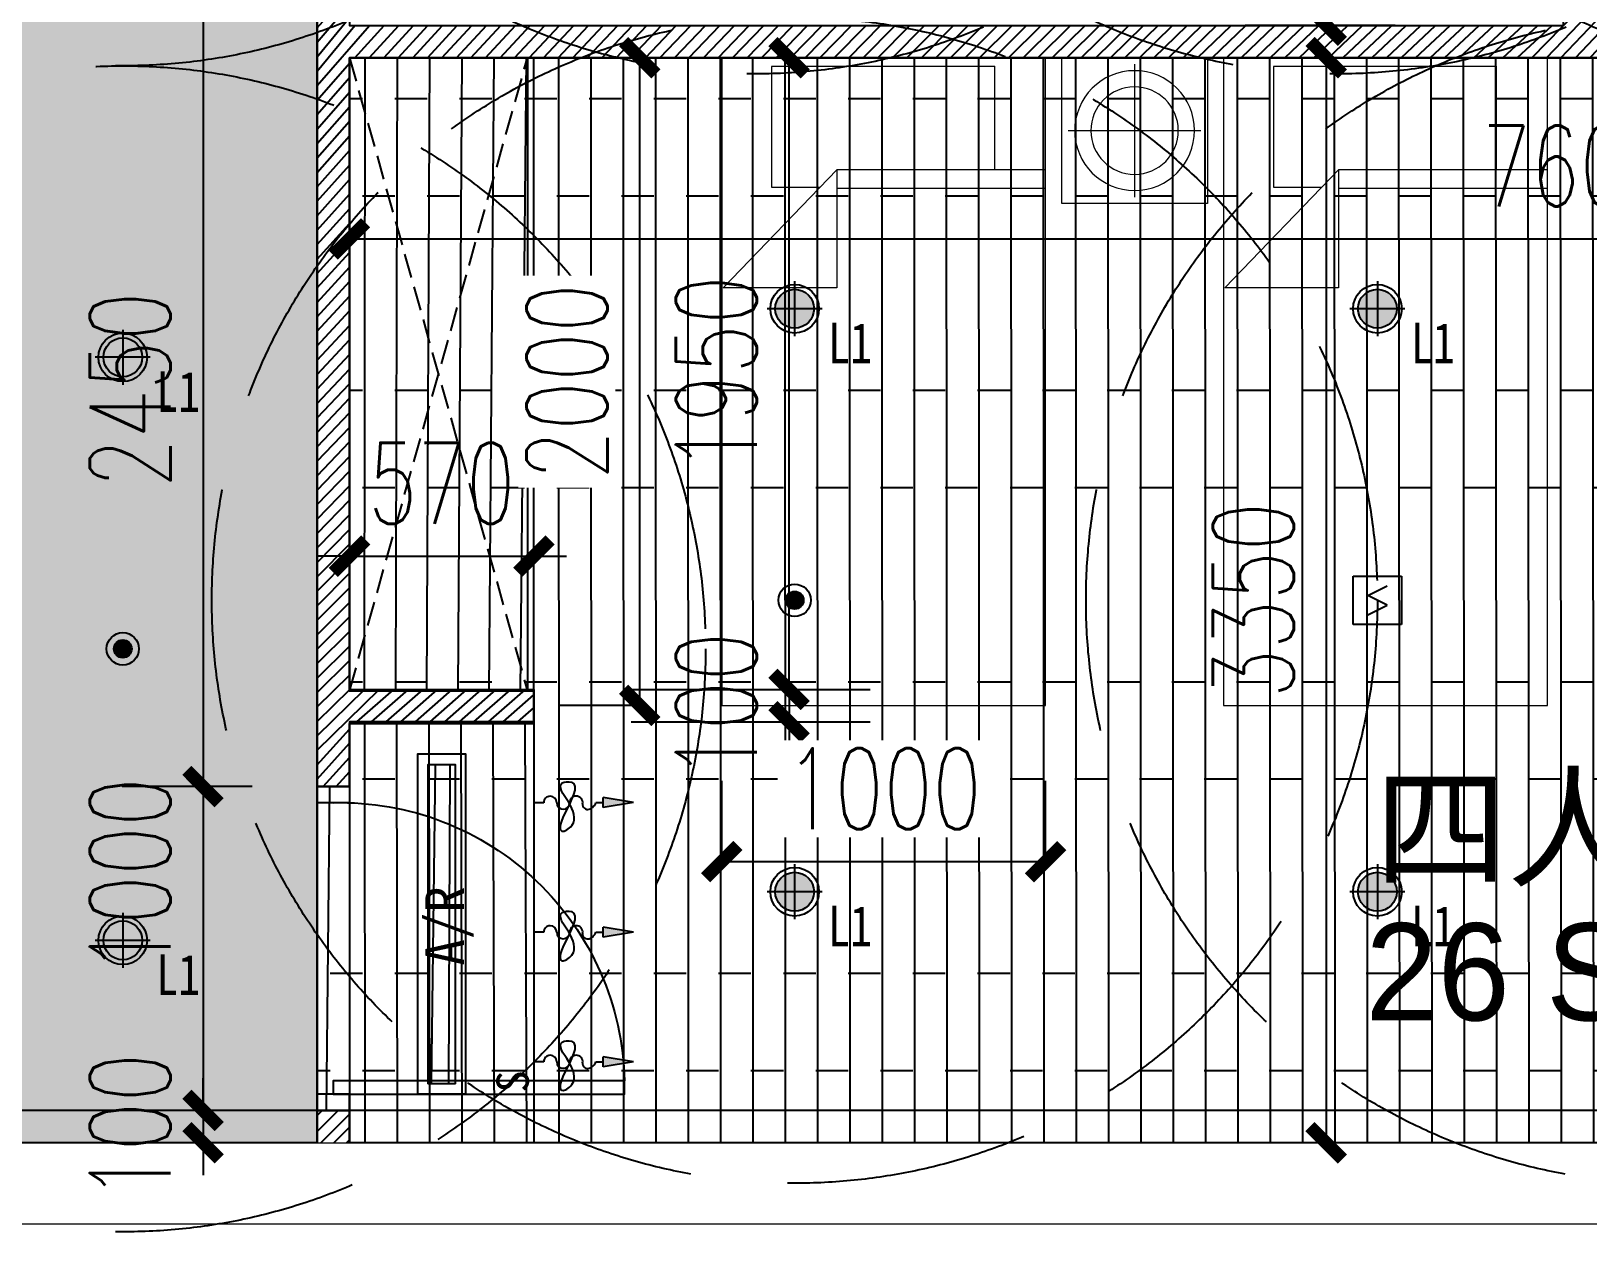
# Model space of a CAD drawing. Header units: millimetres. Extents: x -86392818 to -86307589, y 1129347621 to 1129375919.
# Drawn here: x -86334622 to -86329814, y 1129350096 to 1129353803 of the extents above; entities that cross this region are included whole.
import ezdxf
from ezdxf.enums import TextEntityAlignment as Align

# ---------------------------------------------------------------- set-up
doc = ezdxf.new("R2010")
doc.units = ezdxf.units.MM
doc.header["$LTSCALE"] = 1000
for name, pattern in [('__DASH', [0.35, 0.25, -0.1]), ('CENTER', [2, 1.25, -0.25, 0.25, -0.25]), ('DASH', [0.35, 0.25, -0.1]), ('DASHED', [19.049999999999997, 12.7, -6.35])]:
    doc.linetypes.add(name, pattern=pattern)
doc.layers.get('Defpoints').update_dxf_attribs({"color": 250})
for name, color, linetype in [('AD-DOOR', 4, 'Continuous'), ('A—墙体-填充', 8, 'Continuous'), ('A—轴线', 1, 'CENTER'), ('C—平顶—喷淋', 5, 'Continuous'), ('C—平顶—暖通', 47, 'Continuous'), ('C—平顶—灯具', 1, 'Continuous'), ('C—平顶—烟感 温感', 3, 'Continuous'), ('C—平顶—轮廓线', 4, 'Continuous'), ('F—地坪—hatch', 8, 'Continuous'), ('F—地坪—分格', 5, 'Continuous'), ('p—平面—文字', 40, 'Continuous'), ('P—平面—移动家具', 165, 'Continuous'), ('P—隔墙—石膏板墙（到顶）', 2, 'Continuous'), ('TEXT\u3000文字', 4, 'Continuous'), ('WALL-DIM', 3, 'Continuous'), ('家具尺寸', 165, 'Continuous')]:
    doc.layers.add(name, color=color, linetype=linetype)
doc.layers.add('Q-01 原始墙柱', color=7, linetype='Continuous', lineweight=0)
doc.layers.add('家具', color=45, linetype='Continuous', lineweight=9)
doc.styles.add('_TCH_DIM_T3', font='SIMPLEX', dxfattribs={"width": 0.7058823529411765, "bigfont": 'GBCBIG'})
doc.styles.add('HZTXT', font='t.shx', dxfattribs={"bigfont": 'hztxt.shx'})
doc.styles.add('MtXpl_', font='simhei.ttf')
doc.styles.add('STO', font='')
doc.styles.add('WORD-2', font='simhei.ttf', dxfattribs={"height": 2.5})
doc.styles.add('黑体', font='simhei.ttf')
doc.styles.get('STO').set_extended_font_data('SimSun')
doc.dimstyles.new('WALL-DIM', dxfattribs={"dimtxt": 250, "dimasz": 100, "dimexe": 250, "dimexo": 300, "dimgap": 100, "dimtad": 1, "dimdec": 0, "dimzin": 0, "dimdsep": 46, "dimtxsty": '_TCH_DIM_T3', "dimblk": 'ARCHTICK', "dimcen": 0.09, "dimclrd": 1, "dimclre": 1, "dimclrt": 7, "dimazin": 2, "dimtfac": 1, "dimtdec": 0, "dimtix": 1, "dimtmove": 2, "dimatfit": 3, "dimfxl": 500, "dimfxlon": 1, "dimtolj": 1, "dimtzin": 0, "dimarcsym": 0})
pattern_1 = [(45, (0, 0), (-22.45064030267288, 22.45064030267288), [])]

# ---------------------------------------------------------------- blocks, each defined once
blk = doc.blocks.new('SDSZDFSFDHFJGK')
at = {"color": 8}
blk.add_line((859, -49.99999999998545), (-41, -49.99999999998545), dxfattribs=at)
for points in [[(-41, 0), (-41, 900), (0, 900), (0, 0)], [(-41, 50.00000000001455), (-41, -49.99999999998545), (-91, -49.99999999998545), (-91, 50.00000000001455)], [(859, 50.00000000001455), (859, -49.99999999998545), (909, -49.99999999998545), (909, 50.00000000001455)]]:
    blk.add_lwpolyline(points, close=True)
blk.add_arc((-17.25437660326861, 22.72038917466125), 876.5488854589667, 358.5147112231557, 88.87209163520977, dxfattribs=at)
blk = doc.blocks.new('SYL11215022')
at = {"layer": '家具'}
for p, q in [((1050.459868043661, 2000), (50.45986804366112, 2000)), ((50.45986804366112, 2000), (50.45986804366112, 0)), ((204.3058246523142, 1973.333333969116), (204.3058246523142, 1600.000010728836)), ((893.448530882597, 1973.333333969116), (204.3058246523142, 1973.333333969116)), ((893.535710260272, 1654.400009155273), (893.535710260272, 1973.54080080986)), ((1050.459868043661, 0), (1050.459868043661, 2000)), ((1325.459868043661, 1980.047607183456), (1325.459868043661, 1569.952392816544)), ((2600.459868043661, 2000), (1600.459868043661, 2000)), ((1600.459868043661, 2000), (1600.459868043661, 0)), ((1754.305824652314, 1973.333333969116), (1754.305824652314, 1600.000010728836)), ((2443.448530882597, 1973.333333969116), (1754.305824652314, 1973.333333969116)), ((2443.535710260272, 1654.400009155273), (2443.535710260272, 1973.54080080986)), ((2600.459868043661, 0), (2600.459868043661, 2000)), ((1120.412260755897, 1775), (1530.507475331426, 1775)), ((54.56242688000202, 1289.600018978119), (405.3337720483541, 1654.400009155273)), ((1050.459868043661, 1654.400009155273), (405.3337720483541, 1654.400009155273)), ((405.3337720483541, 1654.400009155273), (405.3337720483541, 1289.600018978119)), ((1604.562426880002, 1289.600018978119), (1955.333772048354, 1654.400009155273)), ((2600.459868043661, 1654.400009155273), (1955.333772048354, 1654.400009155273)), ((1955.333772048354, 1654.400009155273), (1955.333772048354, 1289.600018978119)), ((204.3058246523142, 1600.000010728836), (353.0257644355297, 1600.000010728836)), ((405.3337720483541, 1596.800010681152), (1050.459868043661, 1596.800010681152)), ((1754.305824652314, 1600.000010728836), (1903.02576443553, 1600.000010728836)), ((1955.333772048354, 1596.800010681152), (2600.459868043661, 1596.800010681152)), ((405.3337720483541, 1289.600018978119), (54.56242688000202, 1289.600018978119)), ((1955.333772048354, 1289.600018978119), (1604.562426880002, 1289.600018978119)), ((50.45986804366112, 0), (1050.459868043661, 0)), ((1600.459868043661, 0), (2600.459868043661, 0))]:
    blk.add_line(p, q, dxfattribs=at)
blk.add_lwpolyline([(1550.459868043661, 1550), (1100.459868043661, 1550), (1100.459868043661, 2000), (1550.459868043661, 2000)], close=True, dxfattribs=at)
for radius, start in [(185.0476072919593, 270.2522354533353), (135.0476072919592, 270.3469040224289)]:
    blk.add_arc((1325.459868043661, 1775), radius, start, 270, dxfattribs=at)
blk = doc.blocks.new('A$C5AE9663F')
at = {"layer": 'A—轴线', "color": 24, "linetype": 'CENTER', "ltscale": 10}
blk.add_line((29900, 0), (-4400, 0), dxfattribs=at)
blk = doc.blocks.new('dffsdsardegew')
at = {"layer": 'C—平顶—灯具'}
h = blk.add_hatch(color=7, dxfattribs=at)
h.set_gradient(color1=(255, 255, 255), color2=(128, 128, 128), name='SPHERICAL')
edge = h.paths.add_edge_path()
edge.add_arc((0, 0), 59.99999982783518, 0, 360)
for p, q in [((0, 84.94745397567749), (0, -84.94745397567749)), ((84.94745390117168, 0), (-84.94745390117168, 0))]:
    blk.add_line(p, q, dxfattribs=at)
for radius in [74.99999978479399, 59.99999982783518]:
    blk.add_circle((0, 0), radius, dxfattribs=at)
at = {"layer": 'C—平顶—灯具', "style": '黑体', "width": 0.8}
blk.add_text('L1', height=124.9999996419401, dxfattribs=at).set_placement((171.2003185302019, -105.796276807785, 94.12059754060085), align=Align.MIDDLE_CENTER)
blk = doc.blocks.new('pen lin')
at = {"layer": 'C—平顶—喷淋'}
blk.add_hatch(color=8, dxfattribs=at).paths.add_polyline_path([(-27.5, 0, 1), (27.5, 0, 1)])
for radius in [49.99999999999999, 27.49999999999999]:
    blk.add_circle((0, 0), radius, dxfattribs=at)
at = {"layer": 'Defpoints', "color": 251, "linetype": 'DASH', "ltscale": 3}
blk.add_circle((0, 0), 1800, dxfattribs=at)
blk = doc.blocks.new('_ArchTick')
at = {"color": 44, "const_width": 0.4}
blk.add_lwpolyline([(-0.5, -0.5), (0.5, 0.5)], dxfattribs=at)
blk = doc.blocks.new('*D171')
at = {"layer": 'Defpoints', "color": 0, "transparency": 16777216}
for p in [(-86333639.30134541, 1129353920.965556), (-86334091.45726824, 1129351470.815869), (-86333639.30134538, 1129351470.815869)]:
    blk.add_point(p, dxfattribs=at)
at = {"layer": 'WALL-DIM', "color": 1, "lineweight": -2, "transparency": 16777216}
for p, q in [((-86333939.30134541, 1129353920.965556), (-86334341.45726824, 1129353920.965556)), ((-86334091.45726824, 1129353920.965556), (-86334091.45726824, 1129351470.815869)), ((-86333939.30134538, 1129351470.815869), (-86334341.45726824, 1129351470.815869))]:
    blk.add_line(p, q, dxfattribs=at)
at = {"layer": 'WALL-DIM', "color": 1, "lineweight": -2, "transparency": 16777216, "xscale": 100, "yscale": 100, "zscale": 100}
for p, rotation in [((-86334091.45726824, 1129353920.965556), 90), ((-86334091.45726824, 1129351470.815869), 270)]:
    blk.add_blockref('_ArchTick', p, dxfattribs=dict(at, rotation=rotation))
at = {"layer": 'WALL-DIM', "color": 7, "transparency": 16777216, "insert": (-86334316.4572679, 1129352695.890712), "char_height": 250, "attachment_point": 5, "rotation": 90, "style": '_TCH_DIM_T3'}
blk.add_mtext('\\A1;2450', dxfattribs=at)
blk = doc.blocks.new('*D172')
at = {"layer": 'Defpoints', "color": 0, "transparency": 16777216}
for p in [(-86333639.30134538, 1129351470.815869), (-86334091.4572683, 1129350470.834794), (-86333639.30134538, 1129350470.834794)]:
    blk.add_point(p, dxfattribs=at)
at = {"layer": 'WALL-DIM', "color": 1, "lineweight": -2, "transparency": 16777216}
for p, q in [((-86333939.30134538, 1129351470.815869), (-86334341.4572683, 1129351470.815869)), ((-86334091.4572683, 1129351470.815869), (-86334091.4572683, 1129350470.834794)), ((-86333939.30134538, 1129350470.834794), (-86334341.4572683, 1129350470.834794))]:
    blk.add_line(p, q, dxfattribs=at)
at = {"layer": 'WALL-DIM', "color": 1, "lineweight": -2, "transparency": 16777216, "xscale": 100, "yscale": 100, "zscale": 100}
for p, rotation in [((-86334091.4572683, 1129351470.815869), 90), ((-86334091.4572683, 1129350470.834794), 270)]:
    blk.add_blockref('_ArchTick', p, dxfattribs=dict(at, rotation=rotation))
at = {"layer": 'WALL-DIM', "color": 7, "transparency": 16777216, "insert": (-86334316.4572679, 1129351196.064592), "char_height": 250, "attachment_point": 5, "rotation": 90, "style": '_TCH_DIM_T3'}
blk.add_mtext('\\A1;1000', dxfattribs=at)
blk = doc.blocks.new('*D173')
at = {"layer": 'Defpoints', "color": 0, "transparency": 16777216}
for p in [(-86333639.30134538, 1129350470.834794), (-86334091.4572683, 1129350370.965557), (-86333639.30134538, 1129350370.965557)]:
    blk.add_point(p, dxfattribs=at)
at = {"layer": 'WALL-DIM', "color": 1, "lineweight": -2, "transparency": 16777216}
for p, q in [((-86334091.4572683, 1129350470.834794), (-86334091.4572683, 1129350570.834794)), ((-86333939.30134538, 1129350470.834794), (-86334341.4572683, 1129350470.834794)), ((-86334091.4572683, 1129350470.834794), (-86334091.4572683, 1129350370.965557)), ((-86333939.30134538, 1129350370.965557), (-86334341.4572683, 1129350370.965557)), ((-86334091.4572683, 1129350370.965557), (-86334091.4572683, 1129350270.965557))]:
    blk.add_line(p, q, dxfattribs=at)
at = {"layer": 'WALL-DIM', "color": 1, "lineweight": -2, "transparency": 16777216, "xscale": 100, "yscale": 100, "zscale": 100}
for p, rotation in [((-86334091.4572683, 1129350470.834794), 270), ((-86334091.4572683, 1129350370.965557), 90)]:
    blk.add_blockref('_ArchTick', p, dxfattribs=dict(at, rotation=rotation))
at = {"layer": 'WALL-DIM', "color": 7, "transparency": 16777216, "insert": (-86334316.45726795, 1129350420.900175), "char_height": 250, "attachment_point": 5, "rotation": 90, "style": '_TCH_DIM_T3'}
blk.add_mtext('\\A1;100', dxfattribs=at)
blk = doc.blocks.new('*D174')
at = {"layer": 'Defpoints', "color": 0, "transparency": 16777216}
for p in [(-86333069.30134532, 1129352182.289776), (-86333639.30134532, 1129351770.563719), (-86333069.30134532, 1129351770.563719)]:
    blk.add_point(p, dxfattribs=at)
at = {"layer": 'WALL-DIM', "color": 1, "lineweight": -2, "transparency": 16777216}
for p, q in [((-86333639.30134532, 1129352070.563719), (-86333639.30134532, 1129352432.289776)), ((-86333069.30134532, 1129352070.563719), (-86333069.30134532, 1129352432.289776)), ((-86333639.30134532, 1129352182.289776), (-86333739.30134532, 1129352182.289776)), ((-86333639.30134532, 1129352182.289776), (-86333069.30134532, 1129352182.289776)), ((-86333069.30134532, 1129352182.289776), (-86332969.30134532, 1129352182.289776))]:
    blk.add_line(p, q, dxfattribs=at)
at = {"layer": 'WALL-DIM', "color": 1, "lineweight": -2, "transparency": 16777216, "xscale": 100, "yscale": 100, "zscale": 100}
blk.add_blockref('_ArchTick', (-86333639.30134532, 1129352182.289776), dxfattribs=at)
at = {"layer": 'WALL-DIM', "color": 1, "lineweight": -2, "transparency": 16777216, "xscale": 100, "yscale": 100, "zscale": 100, "rotation": 180}
blk.add_blockref('_ArchTick', (-86333069.30134532, 1129352182.289776), dxfattribs=at)
at = {"layer": 'WALL-DIM', "color": 7, "transparency": 16777216, "insert": (-86333354.30134532, 1129352407.289776), "char_height": 250, "attachment_point": 5, "style": '_TCH_DIM_T3'}
blk.add_mtext('\\A1;570', dxfattribs=at)
blk = doc.blocks.new('*D175')
at = {"layer": 'Defpoints', "color": 0, "transparency": 16777216}
for p in [(-86333069.30134535, 1129351770.563719), (-86333069.30134535, 1129351670.563719), (-86332281.3739486, 1129351670.563719)]:
    blk.add_point(p, dxfattribs=at)
at = {"layer": 'WALL-DIM', "color": 1, "lineweight": -2, "transparency": 16777216}
for p, q in [((-86332281.3739486, 1129351770.563719), (-86332281.3739486, 1129351870.563719)), ((-86332769.30134535, 1129351770.563719), (-86332031.3739486, 1129351770.563719)), ((-86332281.3739486, 1129351770.563719), (-86332281.3739486, 1129351670.563719)), ((-86332769.30134535, 1129351670.563719), (-86332031.3739486, 1129351670.563719)), ((-86332281.3739486, 1129351670.563719), (-86332281.3739486, 1129351570.563719))]:
    blk.add_line(p, q, dxfattribs=at)
at = {"layer": 'WALL-DIM', "color": 1, "lineweight": -2, "transparency": 16777216, "xscale": 100, "yscale": 100, "zscale": 100}
for p, rotation in [((-86332281.3739486, 1129351770.563719), 270), ((-86332281.3739486, 1129351670.563719), 90)]:
    blk.add_blockref('_ArchTick', p, dxfattribs=dict(at, rotation=rotation))
at = {"layer": 'WALL-DIM', "color": 7, "transparency": 16777216, "insert": (-86332506.37394826, 1129351720.563719), "char_height": 250, "attachment_point": 5, "rotation": 90, "style": '_TCH_DIM_T3'}
blk.add_mtext('\\A1;100', dxfattribs=at)
blk = doc.blocks.new('*D176')
at = {"layer": 'Defpoints', "color": 0, "transparency": 16777216}
for p in [(-86333069.30134535, 1129353720.965556), (-86332281.37394866, 1129353720.965556), (-86333069.30134535, 1129351770.563719)]:
    blk.add_point(p, dxfattribs=at)
at = {"layer": 'WALL-DIM', "color": 1, "lineweight": -2, "transparency": 16777216}
for p, q in [((-86332769.30134535, 1129353720.965556), (-86332031.37394866, 1129353720.965556)), ((-86332281.37394866, 1129351770.563719), (-86332281.37394866, 1129353720.965556)), ((-86332769.30134535, 1129351770.563719), (-86332031.37394866, 1129351770.563719))]:
    blk.add_line(p, q, dxfattribs=at)
at = {"layer": 'WALL-DIM', "color": 1, "lineweight": -2, "transparency": 16777216, "xscale": 100, "yscale": 100, "zscale": 100}
for p, rotation in [((-86332281.37394866, 1129353720.965556), 90), ((-86332281.37394866, 1129351770.563719), 270)]:
    blk.add_blockref('_ArchTick', p, dxfattribs=dict(at, rotation=rotation))
at = {"layer": 'WALL-DIM', "color": 7, "transparency": 16777216, "insert": (-86332506.37394832, 1129352745.764637), "char_height": 250, "attachment_point": 5, "rotation": 90, "style": '_TCH_DIM_T3'}
blk.add_mtext('\\A1;1950', dxfattribs=at)
blk = doc.blocks.new('*D198')
at = {"layer": 'Defpoints', "color": 0, "transparency": 16777216}
for p in [(-86330109.51909529, 1129357120.965557), (-86330622.3227058, 1129353820.965556), (-86330109.51909529, 1129353820.965556)]:
    blk.add_point(p, dxfattribs=at)
at = {"layer": 'WALL-DIM', "color": 1, "lineweight": -2, "transparency": 16777216}
for p, q in [((-86330409.51909529, 1129357120.965557), (-86330872.3227058, 1129357120.965557)), ((-86330622.3227058, 1129357120.965557), (-86330622.3227058, 1129353820.965556)), ((-86330409.51909529, 1129353820.965556), (-86330872.3227058, 1129353820.965556))]:
    blk.add_line(p, q, dxfattribs=at)
at = {"layer": 'WALL-DIM', "color": 1, "lineweight": -2, "transparency": 16777216, "xscale": 100, "yscale": 100, "zscale": 100}
for p, rotation in [((-86330622.3227058, 1129357120.965557), 90), ((-86330622.3227058, 1129353820.965556), 270)]:
    blk.add_blockref('_ArchTick', p, dxfattribs=dict(at, rotation=rotation))
at = {"layer": 'WALL-DIM', "color": 7, "transparency": 16777216, "insert": (-86330847.32270546, 1129355470.965556), "char_height": 250, "attachment_point": 5, "rotation": 90, "style": '_TCH_DIM_T3'}
blk.add_mtext('\\A1;3300', dxfattribs=at)
blk = doc.blocks.new('*D199')
at = {"layer": 'Defpoints', "color": 0, "transparency": 16777216}
for p in [(-86330109.51909529, 1129353720.965556), (-86330622.32270586, 1129350370.965557), (-86330109.51909529, 1129350370.965557)]:
    blk.add_point(p, dxfattribs=at)
at = {"layer": 'WALL-DIM', "color": 1, "lineweight": -2, "transparency": 16777216}
for p, q in [((-86330409.51909529, 1129353720.965556), (-86330872.32270586, 1129353720.965556)), ((-86330622.32270586, 1129353720.965556), (-86330622.32270586, 1129350370.965557)), ((-86330409.51909529, 1129350370.965557), (-86330872.32270586, 1129350370.965557))]:
    blk.add_line(p, q, dxfattribs=at)
at = {"layer": 'WALL-DIM', "color": 1, "lineweight": -2, "transparency": 16777216, "xscale": 100, "yscale": 100, "zscale": 100}
for p, rotation in [((-86330622.32270586, 1129353720.965556), 90), ((-86330622.32270586, 1129350370.965557), 270)]:
    blk.add_blockref('_ArchTick', p, dxfattribs=dict(at, rotation=rotation))
at = {"layer": 'WALL-DIM', "color": 7, "transparency": 16777216, "insert": (-86330847.32270552, 1129352045.965556), "char_height": 250, "attachment_point": 5, "rotation": 90, "style": '_TCH_DIM_T3'}
blk.add_mtext('\\A1;3350', dxfattribs=at)
blk = doc.blocks.new('*D201')
at = {"layer": 'Defpoints', "color": 0, "transparency": 16777216}
for p in [(-86333639.30134529, 1129353695.441485), (-86326039.20660238, 1129353695.441485), (-86326039.20660238, 1129353161.662208)]:
    blk.add_point(p, dxfattribs=at)
at = {"layer": 'WALL-DIM', "color": 1, "lineweight": -2, "transparency": 16777216}
for p, q in [((-86333639.30134529, 1129353395.441485), (-86333639.30134529, 1129352911.662208)), ((-86326039.20660238, 1129353395.441485), (-86326039.20660238, 1129352911.662208)), ((-86333639.30134529, 1129353161.662208), (-86326039.20660238, 1129353161.662208))]:
    blk.add_line(p, q, dxfattribs=at)
at = {"layer": 'WALL-DIM', "color": 1, "lineweight": -2, "transparency": 16777216, "xscale": 100, "yscale": 100, "zscale": 100, "rotation": 180}
blk.add_blockref('_ArchTick', (-86333639.30134529, 1129353161.662208), dxfattribs=at)
at = {"layer": 'WALL-DIM', "color": 1, "lineweight": -2, "transparency": 16777216, "xscale": 100, "yscale": 100, "zscale": 100}
blk.add_blockref('_ArchTick', (-86326039.20660238, 1129353161.662208), dxfattribs=at)
at = {"layer": 'WALL-DIM', "color": 7, "transparency": 16777216, "insert": (-86329839.25397384, 1129353386.662208), "char_height": 250, "attachment_point": 5, "style": '_TCH_DIM_T3'}
blk.add_mtext('\\A1;7600', dxfattribs=at)
blk = doc.blocks.new('smoker')
for p, q in [((-144.0000000984874, -144.0000000975269), (-144.0000000984874, 144.0000000975269)), ((-144.0000000984874, 144.0000000975269), (144.0000000981381, 144.0000000975269)), ((144.0000000981381, 144.0000000975269), (144.0000000981381, -144.0000000975269)), ((-57.60000004037283, 28.80000001835288), (57.60000004037283, 86.40000006099581)), ((57.60000004037283, -28.80000001835288), (-57.60000004037283, 28.80000001835288)), ((-57.60000004037283, -86.40000006099581), (57.60000004037283, -28.80000001835288)), ((144.0000000981381, -144.0000000975269), (-144.0000000984874, -144.0000000975269))]:
    blk.add_line(p, q)
blk = doc.blocks.new('A$C17F63F54')
at = {"layer": 'C—平顶—暖通'}
blk.add_hatch(color=256, dxfattribs=at).paths.add_polyline_path([(-0.2596390900653205, 128.0441900849401), (-6.633894742175471, 89.06014079574379), (6.278446664589865, 89.0518114004517)])
for p, q in [((-0.2596390900798724, 128.044190084911), (-6.633894742095436, 89.0601407958311, 304.2596566384486)), ((-0.2596390900798724, 128.0441900847945), (6.278446664575313, 89.0518114004517, 304.5291036382209)), ((6.278446664458897, 89.05181140033528, 304.5291036382191), (-6.633894742182747, 89.06014079574379, 304.2596566384432)), ((-0.1755918459457462, 86.5952645567013), (-0.1805815091574914, 89.0559779413743)), ((-0.1612779507486266, 79.53619223384885), (-0.1755918459457462, 86.5952645567013)), ((-0.02530511620716425, 12.47952726966469), (-7.275957614183426e-12, 0))]:
    blk.add_line(p, q, dxfattribs=at)
for centre, major_axis, ratio, start_param, end_param in [((-0.1936202255965327, 54.38977389701176), (5.856204199849822, 5.88000206145645), 0.9999999999967406, 0.6339838656442424, 2.35619449019425), ((-4.326824604977446, 66.95456925107283), (-9.390456606674936, 9.352451044021558), 0.9999999999928292, 4.712388980353386, 5.176036589349728), ((2.017945406601939, 69.08379723731196), (-4.648549790141436, 4.629735928611958), 0.9999999999997758, 2.20478019244536, 4.248741371395992), ((-4.326824604569993, 66.95456925098551), (-9.390456606399347, 9.352451043747072), 0.999999999999482, 4.248741371376741, 4.712388980377646), ((-0.1102881379702012, 54.38994287222158), (-5.939046229121175, 5.915009400773366), 0.9999999999993869, 0.7853981634135043, 2.356194490209538), ((-0.07629492933483562, 37.62577663132106), (-5.939046229128526, 5.915009400780688), 0.9999999999969119, 3.926990816973035, 5.497787143763095), ((-0.04230172053939896, 20.86161038989667), (-5.939046229227773, 5.915009400879527), 0.9999999999984901, -0.7853981633982032, 0.7853981633964535), ((-0.04230172065581428, 20.8616103901295), (-5.939046229121175, 5.915009400773366), 0.9999999999993869, 0.7853981634135043, 2.356194490209538), ((-0.07629492933483562, 37.62577663094271), (5.915009400780688, 5.939046229128526), 0.9999999999969119, 3.926990817006285, 5.497787143796343)]:
    blk.add_ellipse(centre, major_axis=major_axis, ratio=ratio, start_param=start_param, end_param=end_param, dxfattribs=at)
blk.add_spline([(-0.196613282438193, 45.02082850955776, 8.114779437599282), (29.25720798734255, 48.68284663185477, -81.53406640920548), (13.41335598957812, 39.69659893005155, 8.07266106468478), (-26.6037407601325, 48.11037714872509, 8.07266106468478), (-25.43068081071397, 36.40358729084255, 8.07266106468478), (-0.196613282438193, 45.02082850955776, 8.114779437599282)], degree=3, dxfattribs=at)
blk = doc.blocks.new('fdfdsfdshrtfew')
at = {"layer": 'C—平顶—暖通', "xscale": 2.4, "yscale": 2.4, "zscale": 2.4, "rotation": 270}
for p in [(0, 800), (0, 400), (0, 0)]:
    blk.add_blockref('A$C17F63F54', p, dxfattribs=at)
at = {"layer": 'C—平顶—暖通', "style": 'STO'}
blk.add_text('S', height=100, rotation=90, dxfattribs=at).set_placement((-15.85923075675964, -94.37552370131016, -1116.165065676689))
blk = doc.blocks.new('*U307')
at = {"linetype": 'DASHED', "ltscale": 5}
h = blk.add_hatch(dxfattribs=at)
h.set_pattern_fill('ANSI31', color=250, scale=8, angle=315, style=0)
h.set_pattern_definition([(0, (408.4614638931748, 1.935061369293013e-11), (8.9e-15, 25.4), [])])
h.paths.add_polyline_path([(16.12207963719263, 58.87791939108989), (16.12207963722176, 16.12207963752008), (508.6769951292886, 16.12207963753943), (508.6769951292595, 58.87791939110924)])
blk.add_line((-2.91038e-11, 74.9999990286099), (0, 0))
at = {"color": 251}
blk.add_line((16.12207963719265, 58.87791939108989), (16.12207963722176, 16.12207963752007), dxfattribs=at)
blk.add_lwpolyline([(-2.91038e-11, 74.9999990286099), (524.7990747669469, 74.99999902862926), (524.799074766976, 1.935061369293013e-11), (0, 0)])
blk.add_lwpolyline([(-2.91038e-11, 74.9999990286099), (524.7990747669469, 74.99999902862926), (524.799074766976, 1.935061369293013e-11), (0, 0)])
blk.add_lwpolyline([(16.12207963719265, 58.87791939108989), (508.6769951292595, 58.87791939110924), (508.6769951292886, 16.12207963753942), (16.12207963722176, 16.12207963752007)], dxfattribs=at)
blk.add_lwpolyline([(16.12207963719265, 58.87791939108989), (508.6769951292595, 58.87791939110924), (508.6769951292886, 16.12207963753942), (16.12207963722176, 16.12207963752007)], dxfattribs=at)
at = {"style": 'WORD-2'}
blk.add_attdef('A/S_001', (591.0874119215388, 55.90921457137409), '', height=40, dxfattribs=at)
blk = doc.blocks.new('*D359')
at = {"layer": 'Defpoints', "color": 0, "transparency": 16777216}
for p in [(-86331489.25397386, 1129351238.915167), (-86332489.25397384, 1129350480.195976), (-86331489.25397386, 1129350480.195976)]:
    blk.add_point(p, dxfattribs=at)
at = {"layer": '家具尺寸', "color": 1, "lineweight": -2, "transparency": 16777216}
for p, q in [((-86332489.25397384, 1129351233.915167), (-86332489.25397384, 1129351488.915167)), ((-86331489.25397386, 1129351233.915167), (-86331489.25397386, 1129351488.915167)), ((-86332489.25397384, 1129351238.915167), (-86331489.25397386, 1129351238.915167))]:
    blk.add_line(p, q, dxfattribs=at)
at = {"layer": '家具尺寸', "color": 1, "lineweight": -2, "transparency": 16777216, "xscale": 100, "yscale": 100, "zscale": 100, "rotation": 180}
blk.add_blockref('_ArchTick', (-86332489.25397384, 1129351238.915167), dxfattribs=at)
at = {"layer": '家具尺寸', "color": 1, "lineweight": -2, "transparency": 16777216, "xscale": 100, "yscale": 100, "zscale": 100}
blk.add_blockref('_ArchTick', (-86331489.25397386, 1129351238.915167), dxfattribs=at)
at = {"layer": '家具尺寸', "color": 7, "transparency": 16777216, "insert": (-86331989.25397384, 1129351463.915167), "char_height": 250, "attachment_point": 5, "style": '_TCH_DIM_T3', "bg_fill": 3, "box_fill_scale": 1.1, "bg_fill_color": 256, "bg_fill_true_color": 13158600, "bg_fill_transparency": 0}
blk.add_mtext('\\A1;1000', dxfattribs=at)
blk = doc.blocks.new('*D360')
at = {"layer": 'Defpoints', "color": 0, "transparency": 16777216}
for p in [(-86332742.6646679, 1129353720.965556), (-86331874.9129442, 1129353720.965556), (-86331874.9129442, 1129351720.965556)]:
    blk.add_point(p, dxfattribs=at)
at = {"layer": '家具尺寸', "color": 1, "lineweight": -2, "transparency": 16777216}
for p, q in [((-86332737.6646679, 1129353720.965556), (-86332992.6646679, 1129353720.965556)), ((-86332742.6646679, 1129351720.965556), (-86332742.6646679, 1129353720.965556)), ((-86332737.6646679, 1129351720.965556), (-86332992.6646679, 1129351720.965556))]:
    blk.add_line(p, q, dxfattribs=at)
at = {"layer": '家具尺寸', "color": 1, "lineweight": -2, "transparency": 16777216, "xscale": 100, "yscale": 100, "zscale": 100}
for p, rotation in [((-86332742.6646679, 1129353720.965556), 90), ((-86332742.6646679, 1129351720.965556), 270)]:
    blk.add_blockref('_ArchTick', p, dxfattribs=dict(at, rotation=rotation))
at = {"layer": '家具尺寸', "color": 7, "transparency": 16777216, "insert": (-86332967.66466756, 1129352720.965556), "char_height": 250, "attachment_point": 5, "rotation": 90, "style": '_TCH_DIM_T3', "bg_fill": 3, "box_fill_scale": 1.1, "bg_fill_color": 256, "bg_fill_true_color": 13158600, "bg_fill_transparency": 0}
blk.add_mtext('\\A1;2000', dxfattribs=at)

msp = doc.modelspace()

# ---------------------------------------------------------------- hatches: boundary and pattern name
at = {"layer": 'A—墙体-填充'}
h = msp.add_hatch(dxfattribs=at)
h.set_pattern_fill('ANSI31', color=8, scale=10, style=0)
h.set_pattern_definition(pattern_1)
h.paths.add_polyline_path([(-86325939.20660233, 1129357320.965556), (-86326039.20660233, 1129357320.965556), (-86326039.20660238, 1129357220.965556), (-86329789.25397384, 1129357220.965556), (-86329789.25397384, 1129360520.965556), (-86328589.20660238, 1129360520.965556), (-86328589.20660238, 1129360620.965556), (-86333739.30134529, 1129360620.965557), (-86333739.30134529, 1129358320.965556), (-86333639.3013453, 1129358320.965556), (-86333639.3013453, 1129358470.563719), (-86333069.30134529, 1129358470.563719), (-86333069.30134529, 1129358570.563719), (-86333639.3013453, 1129358570.563719), (-86333639.30134529, 1129360520.965556), (-86329889.25397384, 1129360520.965556), (-86329889.25397384, 1129357220.965556), (-86333639.30134532, 1129357220.965556), (-86333639.30134532, 1129357320.965556), (-86333739.3013453, 1129357320.965556), (-86333739.30134535, 1129354920.965556), (-86333639.3013454, 1129354920.965556), (-86333639.30134535, 1129355070.563719), (-86333069.30134535, 1129355070.563719), (-86333069.30134535, 1129355170.563719), (-86333639.30134535, 1129355170.563719), (-86333639.30134532, 1129357120.965556), (-86329889.25397384, 1129357120.965556), (-86329889.25397384, 1129353820.965556), (-86333639.30134532, 1129353820.965556), (-86333639.30134538, 1129353920.965556), (-86333739.30134535, 1129353920.965556), (-86333739.3013453, 1129351470.815869), (-86333639.30134535, 1129351470.815869), (-86333639.30134535, 1129351670.563719), (-86333069.30134532, 1129351670.563719), (-86333069.30134532, 1129351770.563719), (-86333639.30134532, 1129351770.563719), (-86333639.30134533, 1129353720.965556), (-86326039.20660238, 1129353720.965556), (-86326039.20660238, 1129350370.965556), (-86325939.20660238, 1129350370.965556), (-86325939.20660232, 1129353920.965556), (-86326039.20660232, 1129353920.965556), (-86326039.20660238, 1129353820.965556), (-86329789.25397384, 1129353820.965556), (-86329789.25397384, 1129357120.965556), (-86326039.20660233, 1129357120.965556), (-86326039.20660238, 1129355170.563719), (-86326609.20660236, 1129355170.563719), (-86326609.20660236, 1129355070.563719), (-86326039.20660238, 1129355070.563719), (-86326039.20660238, 1129354920.965556), (-86325939.20660238, 1129354920.965556)])
h = msp.add_hatch(dxfattribs=at)
h.set_pattern_fill('ANSI31', color=8, scale=10, style=0)
h.set_pattern_definition(pattern_1)
h.paths.add_polyline_path([(-86333639.30134536, 1129350470.815869), (-86333739.3013453, 1129350470.815869), (-86333739.3013453, 1129350370.965556), (-86333639.30134536, 1129350370.965556)])
at = {"layer": 'F—地坪—hatch'}
h = msp.add_hatch(dxfattribs=at)
h.set_pattern_fill('AR-SAND', color=251, scale=5)
h.set_pattern_definition([(37.50000000000001, (0, 0), (-8.000156479920228, 244.7066186646712), [0, -193.04, 0, -215.9, 0, -206.375]), (7.499999999999999, (0, 0), (224.7616415690013, 358.4125502841771), [0, -104.14, 0, -173.99, 0, -66.67500000000001]), (327.5, (-156.21, 0), (395.496185120729, 0.718592339272881), [0, -63.5, 0, -228.6, 0, -298.45]), (317.5, (-156.21, 0), (381.7782262361486, 111.4646616286082), [0, -31.75, 0, -149.86, 0, -171.45])])
h.paths.add_polyline_path([(-86333739.3013453, 1129360620.965556), (-86334939.30134507, 1129360620.965556), (-86334939.30134507, 1129350370.965554), (-86333739.30134532, 1129350370.965556)])
h = msp.add_hatch(dxfattribs=at)
h.set_pattern_fill('A-木地板', color=251, scale=0.9999999948342944, angle=-90.00000000688259)
h.set_pattern_definition([(269.9999999931174, (0, 0), (99.99999948342943, -1.201236269209245e-08), []), (359.9999999931174, (0, 0), (1.081113193379377e-07, 899.9999953508649), [99.99999948342943, -99.99999948342943]), (359.9999999931174, (-99.99999944739234, 299.9999984623007), (1.081113193379377e-07, 899.9999953508649), [99.99999948342943, -99.99999948342943])])
h.paths.add_polyline_path([(-86326039.20660238, 1129353720.965556), (-86333639.30134532, 1129353720.965556), (-86333639.30134532, 1129351765.563719), (-86333069.30134532, 1129351765.563719), (-86333069.30134532, 1129351665.563719), (-86333639.30134535, 1129351665.563719), (-86333639.30134535, 1129351470.815869), (-86333739.3013453, 1129351470.815869), (-86333739.3013453, 1129350470.834794), (-86333639.30134536, 1129350470.834794), (-86333639.30134536, 1129350370.965556), (-86328589.20660238, 1129350370.965556), (-86328589.20660238, 1129350820.965556), (-86327989.20660238, 1129350820.965556), (-86327989.20660238, 1129350370.965556), (-86326039.20660238, 1129350370.965556)])

# ---------------------------------------------------------------- linework, layer by layer
at = {"layer": 'C—平顶—轮廓线'}
for p, q in [((-86333069.30134532, 1129351770.563719), (-86333069.30134532, 1129353720.965556)), ((-86333069.30134532, 1129351670.563719), (-86333069.30134532, 1129350370.965556))]:
    msp.add_line(p, q, dxfattribs=at)
msp.add_lwpolyline([(-86333739.3013453, 1129351470.815869), (-86333639.30134536, 1129351470.815869), (-86333639.30134536, 1129350470.815869), (-86333739.3013453, 1129350470.815869)], close=True, dxfattribs=at)
at = {"layer": 'F—地坪—分格'}
msp.add_lwpolyline([(-86334939.30134507, 1129360620.965556), (-86333739.3013453, 1129360620.965556), (-86333739.30134532, 1129350370.965556), (-86334939.30134507, 1129350370.965554)], close=True, dxfattribs=at)
msp.add_lwpolyline([(-86333739.3013453, 1129351470.815869), (-86333639.30134535, 1129351470.815869), (-86333639.30134535, 1129351665.563719), (-86333069.30134532, 1129351665.563719), (-86333069.30134532, 1129351765.563719), (-86333639.30134532, 1129351765.563719), (-86333639.30134532, 1129353720.965556), (-86326039.20660238, 1129353720.965556), (-86326039.20660238, 1129350370.965556), (-86327989.20660238, 1129350370.965556), (-86327989.20660238, 1129350820.965556), (-86328589.20660238, 1129350820.965556), (-86328589.20660238, 1129350370.965556), (-86333639.30134536, 1129350370.965556), (-86333639.30134536, 1129350470.834794), (-86333739.3013453, 1129350470.834794), (-86333739.3013453, 1129351470.815869)], dxfattribs=at)
at = {"layer": 'P—平面—移动家具', "color": 8, "linetype": '__DASH', "ltscale": 0.3}
for p, q in [((-86333639.30134535, 1129353720.965556), (-86333089.30134535, 1129351765.563719)), ((-86333639.30134535, 1129351765.563719), (-86333089.30134535, 1129353720.965556))]:
    msp.add_line(p, q, dxfattribs=at)
at = {"layer": 'P—平面—移动家具'}
msp.add_lwpolyline([(-86333639.30134535, 1129353720.965556), (-86333089.30134535, 1129353720.965556), (-86333089.30134535, 1129351765.563719), (-86333639.30134535, 1129351765.563719)], close=True, dxfattribs=at)
at = {"layer": 'P—隔墙—石膏板墙（到顶）'}
for points in [[(-86326039.20660238, 1129350370.965556), (-86326039.20660238, 1129353720.965556), (-86333639.30134533, 1129353720.965556), (-86333639.30134532, 1129351770.563719), (-86333069.30134532, 1129351770.563719), (-86333069.30134532, 1129351670.563719), (-86333639.30134535, 1129351670.563719), (-86333639.30134535, 1129351470.815869), (-86333739.3013453, 1129351470.815869), (-86333739.30134535, 1129353920.965556), (-86333639.30134538, 1129353920.965556), (-86333639.30134532, 1129353820.965556), (-86329889.25397384, 1129353820.965556), (-86329889.25397384, 1129357120.965556), (-86333639.30134532, 1129357120.965556), (-86333639.30134535, 1129355170.563719), (-86333069.30134535, 1129355170.563719), (-86333069.30134535, 1129355070.563719), (-86333639.30134535, 1129355070.563719), (-86333639.3013454, 1129354920.965556), (-86333739.30134535, 1129354920.965556), (-86333739.3013453, 1129357320.965556)], [(-86333739.3013453, 1129350370.965556), (-86333739.3013453, 1129350470.815869), (-86333639.30134536, 1129350470.815869), (-86333639.30134536, 1129350370.965556)]]:
    msp.add_lwpolyline(points, dxfattribs=at)
at = {"layer": 'Q-01 原始墙柱'}
for p, q in [((-86337189.20660238, 1129350370.965556), (-86328589.20660238, 1129350370.965556)), ((-86337189.20660238, 1129350120.965556), (-86328589.20660238, 1129350120.965556))]:
    msp.add_line(p, q, dxfattribs=at)

# ---------------------------------------------------------------- block references
at = {"layer": 'AD-DOOR', "xscale": -1, "rotation": 270}
msp.add_blockref('SDSZDFSFDHFJGK', (-86333689.30134536, 1129350561.815869), dxfattribs=at)
at = {"layer": 'A—轴线'}
msp.add_blockref('A$C5AE9663F', (-86337489.20660238, 1129350470.834794), dxfattribs=at)
at = {"layer": 'C—平顶—喷淋'}
for p in [(-86334339.30134524, 1129355495.965556), (-86332389.2776596, 1129355470.965556), (-86330589.2776596, 1129355470.965556), (-86329089.23028815, 1129355470.965556), (-86332264.25397387, 1129352045.965556), (-86329564.25397387, 1129352045.965556), (-86334339.30134524, 1129351895.965556)]:
    msp.add_blockref('pen lin', p, dxfattribs=at)
at = {"layer": 'C—平顶—暖通', "color": 251}
ref = msp.add_blockref('*U307', (-86333429.30134529, 1129350520.965555), dxfattribs=dict(at, xscale=-2.000000025903251, yscale=2.000000025903251, zscale=2.000000025903251, rotation=270))
ref.add_attrib('A/S_001', 'A/R', (-86333285.1665598, 1129350918.011826), dxfattribs={"layer": '0', "height": 120.0000015541952, "rotation": 90, "style": 'WORD-2'})
msp.add_blockref('fdfdsfdshrtfew', (-86333069.30134532, 1129350620.764637), dxfattribs=at)
at = {"layer": 'C—平顶—灯具'}
for p in [(-86332264.25397387, 1129352945.965556), (-86330464.25397387, 1129352945.965556), (-86334339.30134524, 1129352795.965556), (-86332264.25397387, 1129351145.965556), (-86330464.25397387, 1129351145.965556), (-86334339.30134524, 1129350995.965556)]:
    msp.add_blockref('dffsdsardegew', p, dxfattribs=at)
at = {"layer": 'C—平顶—烟感 温感', "xscale": 0.5172413793103449, "yscale": 0.5172413793103449, "zscale": 0.5172413793103449}
msp.add_blockref('smoker', (-86330464.25397387, 1129352045.965556), dxfattribs=at)
at = {"layer": 'P—平面—移动家具'}
msp.add_blockref('SYL11215022', (-86332539.7138419, 1129351720.965556), dxfattribs=at)

# ---------------------------------------------------------------- texts
at = {"layer": 'p—平面—文字', "style": 'MtXpl_'}
msp.add_text('四人间', height=300, dxfattribs=at).set_placement((-86330472.75085327, 1129351192.916665))
at = {"layer": 'TEXT\u3000文字', "color": 24, "ltscale": 20, "style": 'HZTXT'}
msp.add_text('26 SQM', height=300, dxfattribs=at).set_placement((-86330501.31180896, 1129350748.761328, 0.5971693502583676))

# ---------------------------------------------------------------- dimensions: what is measured, and where the dimension line sits
at = {"layer": 'WALL-DIM'}
for base, p1, p2, picture, middle in [((-86330622.3227058, 1129353820.965556), (-86330109.51909526, 1129357120.965556), (-86330109.51909526, 1129353820.965556), '*D198', (-86330847.32270546, 1129355470.965556)), ((-86334091.45726824, 1129351470.815869), (-86333639.30134538, 1129353920.965556), (-86333639.30134535, 1129351470.815869), '*D171', (-86334316.4572679, 1129352695.890712)), ((-86332281.37394866, 1129353720.965556), (-86333069.30134532, 1129351770.563719), (-86333069.30134532, 1129353720.965556), '*D176', (-86332506.37394832, 1129352745.764637)), ((-86330622.32270586, 1129350370.965557), (-86330109.51909526, 1129353720.965556), (-86330109.51909526, 1129350370.965556), '*D199', (-86330847.32270552, 1129352045.965556)), ((-86332281.3739486, 1129351670.563719), (-86333069.30134532, 1129351770.563719), (-86333069.30134532, 1129351670.563719), '*D175', (-86332506.37394826, 1129351720.563719)), ((-86334091.4572683, 1129350370.965557), (-86333639.30134535, 1129350470.834794), (-86333639.30134535, 1129350370.965556), '*D173', (-86334316.45726795, 1129350420.900175))]:
    dim = msp.add_linear_dim(base=base, p1=p1, p2=p2, angle=90, dimstyle='WALL-DIM', dxfattribs=at)
    dim.commit()
    dim.dimension.update_dxf_attribs({"geometry": picture, "text_midpoint": middle})
for base, p1, p2, picture, middle in [((-86326039.20660238, 1129353161.662208), (-86333639.30134529, 1129353695.441485), (-86326039.20660238, 1129353695.441485), '*D201', (-86329839.25397384, 1129353386.662208)), ((-86333069.30134532, 1129352182.289776), (-86333639.30134532, 1129351770.563719), (-86333069.30134532, 1129351770.563719), '*D174', (-86333354.30134532, 1129352407.289776))]:
    dim = msp.add_linear_dim(base=base, p1=p1, p2=p2, dimstyle='WALL-DIM', dxfattribs=at)
    dim.commit()
    dim.dimension.update_dxf_attribs({"geometry": picture, "text_midpoint": middle})
dim = msp.add_linear_dim(base=(-86334091.4572683, 1129350470.834794), p1=(-86333639.30134535, 1129351470.815869), p2=(-86333639.30134535, 1129350470.834794), angle=90, dimstyle='WALL-DIM', dxfattribs=at)
dim.commit()
dim.dimension.update_dxf_attribs({"geometry": '*D172', "text_midpoint": (-86334316.4572679, 1129351196.064592), "dimtype": 160})

# ---------------------------------------------------------------- next in the draw order: dimensions: what is measured, and where the dimension line sits
at = {"layer": '家具尺寸'}
dim = msp.add_linear_dim(base=(-86332742.6646679, 1129353720.965556), p1=(-86331874.91294417, 1129351720.965556), p2=(-86331874.91294417, 1129353720.965556), angle=90, dimstyle='WALL-DIM', override={"dimfxl": 5, "dimtfill": 1, "dimarcsym": 1}, dxfattribs=at)
dim.commit()
dim.dimension.update_dxf_attribs({"geometry": '*D360', "text_midpoint": (-86332967.66466756, 1129352720.965556)})
dim = msp.add_linear_dim(base=(-86331489.25397386, 1129351238.915167), p1=(-86332489.25397384, 1129350480.195976), p2=(-86331489.25397386, 1129350480.195976), dimstyle='WALL-DIM', override={"dimfxl": 5, "dimtfill": 1, "dimarcsym": 1}, dxfattribs=at)
dim.commit()
dim.dimension.update_dxf_attribs({"geometry": '*D359', "text_midpoint": (-86331989.25397384, 1129351463.915167)})

doc.saveas('drawing.dxf')
